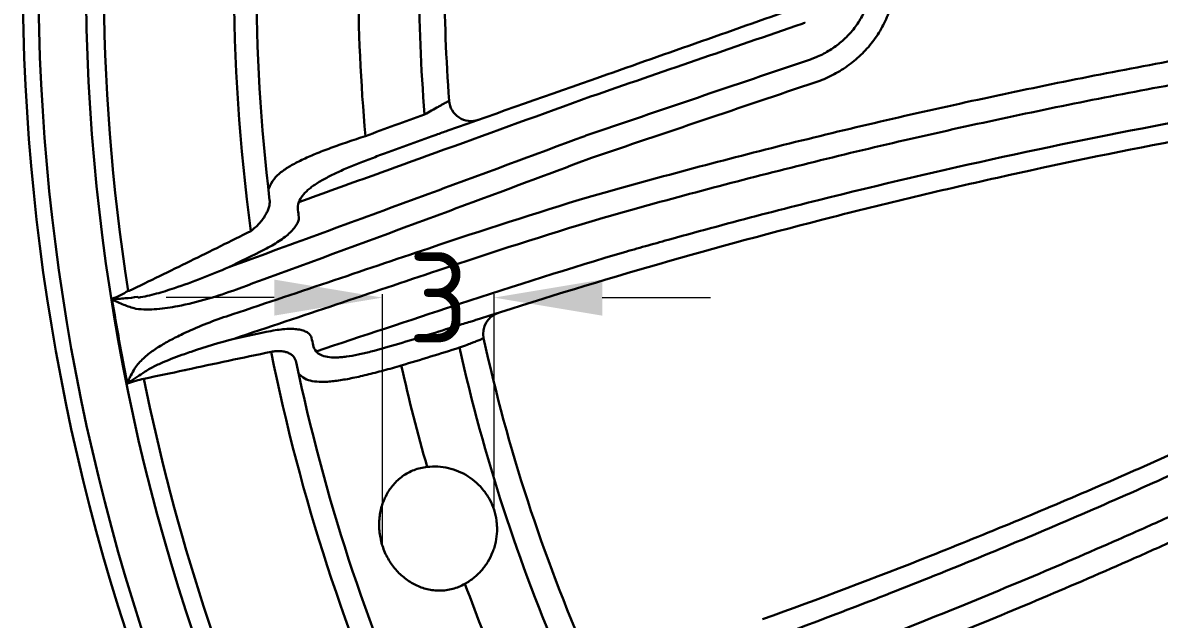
# Model space of a CAD drawing. Header units: inches. Extents: x 975 to 1816, y 133 to 420.
# Drawn here: x 1056.56 to 1088.08, y 258.57 to 275.13 of the extents above; entities that cross this region are included whole.
import ezdxf

# ---------------------------------------------------------------- set-up
doc = ezdxf.new("R2010")
doc.units = ezdxf.units.IN
doc.header["$MEASUREMENT"] = 0
doc.linetypes.add('CENTER', pattern=[2, 1.25, -0.25, 0.25, -0.25])
doc.layers.get('0').update_dxf_attribs({"lineweight": 30})
doc.layers.add('Center', color=1, linetype='CENTER', lineweight=18)
doc.styles.add('TCVN', font='tcvn+7284-2003r.ttf', dxfattribs={"height": 2.5})
doc.dimstyles.new('TCVN', dxfattribs={"dimtxt": 2.5, "dimasz": 3, "dimexe": 0.1, "dimexo": 0.0625, "dimgap": 0.09, "dimtad": 0, "dimtoh": 1, "dimdec": 0, "dimzin": 0, "dimdsep": 46, "dimtxsty": 'TCVN', "dimcen": 0.09, "dimclrd": 2, "dimclre": 2, "dimclrt": 1, "dimadec": 0, "dimazin": 0, "dimtfac": 1, "dimtdec": 0, "dimtofl": 0, "dimtmove": 0, "dimatfit": 3, "dimfxl": 1, "dimtolj": 1, "dimtzin": 0, "dimlwd": 18, "dimlwe": 18, "dimarcsym": 0})

# ---------------------------------------------------------------- blocks, each defined once
blk = doc.blocks.new('*D7')
at = {"layer": 'Center', "color": 2, "linetype": 'Continuous', "lineweight": 18, "transparency": 16777216}
for p, q in [((1171.919, 353.394), (1151.998, 326.267)), ((1174.919, 353.394), (1171.919, 353.394))]:
    blk.add_line(p, q, dxfattribs=at)
at = {"layer": 'Center', "color": 2, "lineweight": 18, "transparency": 16777216}
for p, q in [((1115.396, 276.336), (1115.396, 276.516)), ((1115.306, 276.426), (1115.486, 276.426))]:
    blk.add_line(p, q, dxfattribs=at)
at = {"layer": 'Center', "color": 2, "transparency": 16777216}
blk.add_solid([(1151.595, 326.563), (1152.401, 325.971), (1150.222, 323.849)], dxfattribs=at)
at = {"layer": 'Defpoints', "color": 0, "transparency": 16777216}
for p in [(1150.222, 323.849), (1080.569, 229.002)]:
    blk.add_point(p, dxfattribs=at)
at = {"layer": 'Center', "color": 1, "transparency": 16777216, "insert": (1178.009, 353.394), "char_height": 2.5, "attachment_point": 5, "style": 'TCVN'}
blk.add_mtext('\\A1;∅118', dxfattribs=at)
blk = doc.blocks.new('*D17')
at = {"layer": 'Center', "color": 2, "linetype": 'Continuous', "lineweight": 18, "transparency": 16777216}
for p, q in [((1063.534, 267.5), (1060.534, 267.5)), ((1066.534, 260.672), (1066.534, 267.6)), ((1069.628, 261.673), (1069.628, 267.6)), ((1072.628, 267.5), (1075.628, 267.5))]:
    blk.add_line(p, q, dxfattribs=at)
at = {"layer": 'Center', "color": 2, "transparency": 16777216}
for points in [[(1063.534, 268), (1063.534, 267), (1066.534, 267.5)], [(1072.628, 268), (1072.628, 267), (1069.628, 267.5)]]:
    blk.add_solid(points, dxfattribs=at)
at = {"layer": 'Defpoints', "color": 0, "transparency": 16777216}
for p in [(1069.628, 267.5), (1069.628, 261.611), (1066.534, 260.609)]:
    blk.add_point(p, dxfattribs=at)
at = {"layer": 'Center', "color": 1, "transparency": 16777216, "insert": (1068.081, 267.5), "char_height": 2.5, "attachment_point": 5, "style": 'TCVN'}
blk.add_mtext('\\A1;3', dxfattribs=at)

msp = doc.modelspace()

# ---------------------------------------------------------------- linework, layer by layer
for radius in [58.838, 58.403, 57.085]:
    msp.add_circle((1115.396, 276.426), radius)
for centre, radius, start, end in [((1115.396, 276.426), 56.593, 171.1187, 188.8813), ((1115.396, 276.426), 52.986, 172.3216, 187.6784), ((1115.396, 276.426), 52.362, 173.1691, 186.8309), ((1115.396, 276.426), 49.533, 174.8532, 185.1468), ((1115.396, 276.426), 47.848, 175.3945, 184.6055), ((1115.396, 276.426), 47.141, 175.7878, 184.2122), ((1068.99, 273.008), 0.609, 184.2122, 289.4147), ((1115.396, 276.426), 57.068, 189.0445, 191.4168), ((1069.935, 266.501), 0.609, 107.7119, 192.3155), ((1115.396, 276.426), 47.141, 192.3155, 203.6845), ((1115.396, 276.426), 47.848, 192.4483, 203.5517), ((1115.396, 276.426), 52.986, 191.3537, 204.6463), ((1115.396, 276.426), 52.362, 191.8082, 204.1918), ((1115.396, 276.426), 49.533, 192.6056, 195.9662), ((1115.396, 276.426), 56.593, 191.3911, 204.6089), ((1115.396, 276.426), 49.533, 199.9073, 203.3944)]:
    msp.add_arc(centre, radius, start, end)
for points, knots in [([(1078.551, 279.372), (1078.863, 279.267), (1079.154, 279.12), (1079.489, 278.884), (1079.555, 278.833), (1079.682, 278.728), (1079.744, 278.674), (1079.922, 278.502), (1080.032, 278.38), (1080.229, 278.12), (1080.318, 277.983), (1080.435, 277.765), (1080.471, 277.691), (1080.537, 277.54), (1080.567, 277.464), (1080.646, 277.233), (1080.686, 277.074), (1080.727, 276.831), (1080.737, 276.748), (1080.751, 276.585), (1080.754, 276.503), (1080.754, 276.258), (1080.74, 276.096), (1080.699, 275.853), (1080.682, 275.772), (1080.641, 275.612), (1080.617, 275.534), (1080.537, 275.303), (1080.472, 275.154), (1080.316, 274.866), (1080.226, 274.726), (1080.027, 274.467), (1079.919, 274.346), (1079.743, 274.176), (1079.682, 274.122), (1079.555, 274.018), (1079.489, 273.967), (1079.288, 273.825), (1079.148, 273.742), (1078.858, 273.595), (1078.707, 273.531), (1078.551, 273.479)], [0, 0, 0, 0, 0.125, 0.125, 0.15625, 0.15625, 0.1875, 0.1875, 0.25, 0.25, 0.3125, 0.3125, 0.34375, 0.34375, 0.375, 0.375, 0.4375, 0.4375, 0.46875, 0.46875, 0.5, 0.5, 0.5625, 0.5625, 0.59375, 0.59375, 0.625, 0.625, 0.6875, 0.6875, 0.75, 0.75, 0.8125, 0.8125, 0.84375, 0.84375, 0.875, 0.875, 0.9375, 0.9375, 1, 1, 1, 1]), ([(1078.377, 274.101), (1078.408, 274.111), (1078.439, 274.122), (1078.499, 274.145), (1078.529, 274.157), (1078.618, 274.195), (1078.677, 274.222), (1078.849, 274.309), (1078.959, 274.375), (1079.118, 274.486), (1079.17, 274.526), (1079.27, 274.608), (1079.319, 274.651), (1079.458, 274.784), (1079.544, 274.88), (1079.701, 275.084), (1079.773, 275.194), (1079.896, 275.421), (1079.948, 275.539), (1080.012, 275.721), (1080.031, 275.783), (1080.063, 275.909), (1080.077, 275.973), (1080.11, 276.165), (1080.121, 276.293), (1080.121, 276.487), (1080.118, 276.551), (1080.108, 276.68), (1080.099, 276.745), (1080.067, 276.938), (1080.035, 277.063), (1079.972, 277.245), (1079.948, 277.306), (1079.896, 277.424), (1079.867, 277.483), (1079.775, 277.655), (1079.704, 277.763), (1079.587, 277.916), (1079.546, 277.966), (1079.459, 278.062), (1079.414, 278.109), (1079.273, 278.244), (1079.173, 278.326), (1078.963, 278.474), (1078.853, 278.541), (1078.679, 278.629), (1078.62, 278.656), (1078.53, 278.694), (1078.5, 278.706), (1078.439, 278.729), (1078.408, 278.74), (1078.377, 278.75)], [0, 0, 0, 0, 0.015625, 0.015625, 0.03125, 0.03125, 0.0625, 0.0625, 0.125, 0.125, 0.15625, 0.15625, 0.1875, 0.1875, 0.25, 0.25, 0.3125, 0.3125, 0.375, 0.375, 0.40625, 0.40625, 0.4375, 0.4375, 0.5, 0.5, 0.53125, 0.53125, 0.5625, 0.5625, 0.625, 0.625, 0.65625, 0.65625, 0.6875, 0.6875, 0.75, 0.75, 0.78125, 0.78125, 0.8125, 0.8125, 0.875, 0.875, 0.9375, 0.9375, 0.96875, 0.96875, 0.984375, 0.984375, 1, 1, 1, 1]), ([(1072.341, 270.316), (1073.22, 270.566), (1074.103, 270.809), (1075.876, 271.282), (1076.765, 271.512), (1079.442, 272.182), (1081.239, 272.601), (1083.499, 273.091), (1083.953, 273.187), (1084.859, 273.376), (1085.312, 273.468), (1086.671, 273.74), (1087.577, 273.914), (1090.297, 274.413), (1092.111, 274.716), (1093.926, 274.989)], [0, 0, 0, 0, 0.125, 0.125, 0.25, 0.25, 0.5, 0.5, 0.5625, 0.5625, 0.625, 0.625, 0.75, 0.75, 1, 1, 1, 1]), ([(1078.25, 275.127), (1078.25, 275.127), (1078.25, 275.127), (1078.25, 275.127), (1078.226, 275.118), (1078.202, 275.11), (1078.178, 275.102)], [-0.000000261, -0.000000261, -0.000000261, -0.000000261, 0, 0, 0, 0.0003823398, 0.0003823398, 0.0003823398, 0.0003823398]), ([(1093.962, 274.34), (1092.165, 274.067), (1090.37, 273.766), (1087.678, 273.269), (1086.78, 273.097), (1085.435, 272.827), (1084.986, 272.735), (1084.089, 272.547), (1083.641, 272.452), (1081.402, 271.965), (1079.624, 271.549), (1076.974, 270.884), (1076.094, 270.656), (1074.339, 270.186), (1073.464, 269.944), (1072.594, 269.696)], [0, 0, 0, 0, 0.25, 0.25, 0.375, 0.375, 0.4375, 0.4375, 0.5, 0.5, 0.75, 0.75, 0.875, 0.875, 1, 1, 1, 1]), ([(1072.306, 273.077), (1070.967, 272.591), (1069.621, 272.103), (1067.598, 271.371), (1066.923, 271.127), (1065.571, 270.639), (1064.894, 270.395), (1064.217, 270.151)], [0, 0, 0, 0, 0.5, 0.5, 0.75, 0.75, 1, 1, 1, 1]), ([(1067.894, 272.691), (1067.964, 272.73), (1068.029, 272.766), (1068.118, 272.815), (1068.145, 272.831), (1068.198, 272.86), (1068.222, 272.873), (1068.266, 272.898), (1068.285, 272.909), (1068.32, 272.928), (1068.335, 272.936), (1068.37, 272.956), (1068.382, 272.963), (1068.382, 272.963)], [0, 0, 0, 0, 0.25, 0.25, 0.375, 0.375, 0.5, 0.5, 0.625, 0.625, 0.75, 0.75, 1, 1, 1, 1]), ([(1073.279, 268.772), (1073.383, 268.801), (1073.488, 268.831), (1073.696, 268.89), (1074.009, 268.979), (1074.74, 269.183), (1076.205, 269.584), (1077.468, 269.914), (1080.003, 270.554), (1081.706, 270.956), (1085.133, 271.709), (1086.851, 272.059), (1089.433, 272.542), (1090.293, 272.696), (1091.583, 272.916), (1092.227, 273.023), (1092.979, 273.144), (1093.301, 273.195), (1093.516, 273.229), (1093.623, 273.246), (1093.73, 273.262)], [0, 0, 0, 0, 0.015625, 0.015625, 0.03125, 0.0625, 0.125, 0.25, 0.25, 0.5, 0.5, 0.75, 0.75, 0.875, 0.875, 0.9375, 0.96875, 0.984375, 0.984375, 1, 1, 1, 1]), ([(1093.438, 272.709), (1092.616, 272.578), (1091.794, 272.441), (1090.15, 272.154), (1089.329, 272.004), (1086.866, 271.534), (1085.225, 271.194), (1082.767, 270.645), (1081.95, 270.456), (1080.323, 270.066), (1079.513, 269.864), (1077.093, 269.243), (1075.492, 268.806), (1073.903, 268.346)], [0, 0, 0, 0, 0.125, 0.125, 0.25, 0.25, 0.5, 0.5, 0.625, 0.625, 0.75, 0.75, 1, 1, 1, 1]), ([(1062.271, 268.344), (1063.912, 268.944), (1065.551, 269.545), (1068.818, 270.749), (1070.443, 271.35), (1072.061, 271.953)], [0, 0, 0, 0, 0.5, 0.5, 1, 1, 1, 1]), ([(1063.37, 270.507), (1063.471, 270.744), (1063.571, 270.861), (1063.757, 271.007), (1063.797, 271.037), (1063.884, 271.095), (1063.929, 271.123), (1064.074, 271.209), (1064.181, 271.265), (1064.356, 271.349), (1064.416, 271.377), (1064.543, 271.432), (1064.609, 271.461), (1064.812, 271.544), (1064.954, 271.599), (1065.251, 271.708), (1065.406, 271.763), (1065.647, 271.845), (1065.729, 271.873), (1065.895, 271.927), (1065.978, 271.955), (1066.063, 271.982)], [0, 0, 0, 0, 0.25, 0.25, 0.3125, 0.3125, 0.375, 0.375, 0.5, 0.5, 0.5625, 0.5625, 0.625, 0.625, 0.75, 0.75, 0.875, 0.875, 0.9375, 0.9375, 1, 1, 1, 1]), ([(1072.061, 271.953), (1072.098, 271.967), (1072.136, 271.981), (1072.174, 271.995), (1072.174, 271.995), (1072.174, 271.995), (1072.174, 271.995)], [0, 0, 0, 0, 0.0006098362, 0.0006098362, 0.0006098362, 0.0006100972, 0.0006100972, 0.0006100972, 0.0006100972]), ([(1066.382, 271.421), (1066.247, 271.37), (1066.114, 271.32), (1065.855, 271.219), (1065.73, 271.168), (1065.489, 271.067), (1065.374, 271.017), (1065.208, 270.939), (1065.153, 270.913), (1065.049, 270.861), (1064.999, 270.835), (1064.854, 270.757), (1064.765, 270.704), (1064.644, 270.624), (1064.606, 270.597), (1064.534, 270.543), (1064.5, 270.515), (1064.344, 270.378), (1064.259, 270.267), (1064.217, 270.151)], [0, 0, 0, 0, 0.125, 0.125, 0.25, 0.25, 0.375, 0.375, 0.4375, 0.4375, 0.5, 0.5, 0.625, 0.625, 0.6875, 0.6875, 0.75, 0.75, 1, 1, 1, 1]), ([(1072.209, 271.331), (1070.603, 270.729), (1068.989, 270.128), (1065.744, 268.926), (1064.116, 268.327), (1062.485, 267.728)], [0, 0, 0, 0, 0.5, 0.5, 1, 1, 1, 1]), ([(1062.885, 269.346), (1062.973, 269.414), (1063.049, 269.485), (1063.15, 269.597), (1063.181, 269.634), (1063.237, 269.709), (1063.262, 269.746), (1063.307, 269.821), (1063.327, 269.858), (1063.36, 269.93), (1063.374, 269.966), (1063.395, 270.036), (1063.402, 270.07), (1063.409, 270.136), (1063.409, 270.168), (1063.406, 270.198)], [0, 0, 0, 0, 0.25, 0.25, 0.375, 0.375, 0.5, 0.5, 0.625, 0.625, 0.75, 0.75, 0.875, 0.875, 1, 1, 1, 1]), ([(1064.215, 269.733), (1064.218, 269.704), (1064.215, 269.673), (1064.198, 269.607), (1064.182, 269.572), (1064.141, 269.5), (1064.115, 269.462), (1064.052, 269.386), (1064.014, 269.346), (1063.93, 269.266), (1063.883, 269.226), (1063.78, 269.146), (1063.723, 269.105), (1063.542, 268.984), (1063.408, 268.907), (1063.259, 268.833)], [0, 0, 0, 0, 0.125, 0.125, 0.25, 0.25, 0.375, 0.375, 0.5, 0.5, 0.625, 0.625, 0.75, 0.75, 1, 1, 1, 1]), ([(1059.509, 267.686), (1060.072, 267.961), (1060.636, 268.235), (1061.762, 268.788), (1062.324, 269.066), (1062.885, 269.346)], [0, 0, 0, 0, 0.5, 0.5, 1, 1, 1, 1]), ([(1060.763, 267.763), (1061.018, 267.848), (1061.271, 267.941), (1061.773, 268.136), (1062.023, 268.238), (1062.271, 268.344)], [0, 0, 0, 0, 0.5, 0.5, 1, 1, 1, 1]), ([(1059.04, 267.465), (1059.117, 267.498), (1059.193, 267.534), (1059.34, 267.608), (1059.412, 267.647), (1059.481, 267.688)], [0, 0, 0, 0, 0.5, 0.5, 1, 1, 1, 1]), ([(1059.509, 267.686), (1059.502, 267.686), (1059.496, 267.687), (1059.489, 267.688), (1059.486, 267.688), (1059.484, 267.688), (1059.481, 267.688)], [0, 0, 0, 0, 0.0001038946, 0.0001038946, 0.0001038946, 0.0001448338, 0.0001448338, 0.0001448338, 0.0001448338]), ([(1059.757, 267.498), (1059.843, 267.51), (1059.928, 267.527), (1060.098, 267.565), (1060.182, 267.587), (1060.433, 267.656), (1060.598, 267.708), (1060.763, 267.763)], [0, 0, 0, 0, 0.25, 0.25, 0.5, 0.5, 1, 1, 1, 1]), ([(1062.485, 267.728), (1062.22, 267.631), (1061.952, 267.542), (1061.411, 267.386), (1061.137, 267.317), (1060.859, 267.264)], [0, 0, 0, 0, 0.5, 0.5, 1, 1, 1, 1]), ([(1059.037, 267.454), (1059.037, 267.456), (1059.037, 267.458), (1059.037, 267.46), (1059.038, 267.462), (1059.039, 267.463), (1059.04, 267.465)], [0, 0, 0, 0, 0.00002529611, 0.00002529611, 0.00002529611, 0.00005828994, 0.00005828994, 0.00005828994, 0.00005828994]), ([(1059.694, 267.191), (1059.579, 267.221), (1059.467, 267.258), (1059.302, 267.324), (1059.248, 267.347), (1059.167, 267.384), (1059.14, 267.397), (1059.101, 267.417), (1059.088, 267.424), (1059.068, 267.434), (1059.062, 267.438), (1059.049, 267.445), (1059.042, 267.449), (1059.037, 267.454)], [0, 0, 0, 0, 0.5, 0.5, 0.75, 0.75, 0.875, 0.875, 0.9375, 0.9375, 0.96875, 0.96875, 1, 1, 1, 1]), ([(1059.04, 267.465), (1059.04, 267.464), (1059.042, 267.462), (1059.045, 267.461), (1059.047, 267.461), (1059.053, 267.461), (1059.057, 267.46), (1059.068, 267.46), (1059.075, 267.46), (1059.098, 267.461), (1059.113, 267.462), (1059.158, 267.464), (1059.187, 267.465), (1059.277, 267.471), (1059.336, 267.475), (1059.513, 267.491), (1059.63, 267.504), (1059.746, 267.52)], [0, 0, 0, 0, 0.007813, 0.007813, 0.015625, 0.015625, 0.03125, 0.03125, 0.0625, 0.0625, 0.125, 0.125, 0.25, 0.25, 0.5, 0.5, 1, 1, 1, 1]), ([(1059.746, 267.52), (1059.748, 267.518), (1059.75, 267.516), (1059.752, 267.514), (1059.754, 267.512), (1059.756, 267.509), (1059.756, 267.507), (1059.757, 267.504), (1059.757, 267.502), (1059.757, 267.499), (1059.757, 267.499), (1059.757, 267.498), (1059.757, 267.498)], [0, 0, 0, 0, 0.000045235, 0.000045235, 0.000045235, 0.0000912073, 0.0000912073, 0.0000912073, 0.0001333012, 0.0001333012, 0.0001333012, 0.0001415109, 0.0001415109, 0.0001415109, 0.0001415109]), ([(1068.548, 267.285), (1068.587, 267.298), (1068.627, 267.311), (1068.666, 267.324), (1068.666, 267.324), (1068.666, 267.324), (1068.666, 267.324)], [0, 0, 0, 0, 0.0006264461, 0.0006264461, 0.0006264461, 0.0006267071, 0.0006267071, 0.0006267071, 0.0006267071]), ([(1060.859, 267.264), (1060.667, 267.227), (1060.474, 267.198), (1060.183, 267.174), (1060.085, 267.169), (1059.89, 267.171), (1059.791, 267.176), (1059.694, 267.191)], [0, 0, 0, 0, 0.5, 0.5, 0.75, 0.75, 1, 1, 1, 1]), ([(1060.995, 266.493), (1061.191, 266.587), (1061.39, 266.674), (1061.794, 266.835), (1061.999, 266.91), (1062.205, 266.979)], [0, 0, 0, 0, 0.5, 0.5, 1, 1, 1, 1]), ([(1059.669, 265.539), (1059.701, 265.591), (1059.738, 265.639), (1059.817, 265.729), (1059.859, 265.771), (1059.991, 265.893), (1060.087, 265.967), (1060.285, 266.105), (1060.387, 266.169), (1060.596, 266.29), (1060.702, 266.347), (1060.81, 266.401)], [0, 0, 0, 0, 0.125, 0.125, 0.25, 0.25, 0.5, 0.5, 0.75, 0.75, 1, 1, 1, 1]), ([(1063.441, 266.573), (1063.519, 266.588), (1063.594, 266.601), (1063.74, 266.62), (1063.811, 266.627), (1063.944, 266.633), (1064.007, 266.633), (1064.124, 266.627), (1064.18, 266.62), (1064.279, 266.602), (1064.323, 266.59), (1064.382, 266.568), (1064.4, 266.56), (1064.434, 266.543), (1064.45, 266.534), (1064.522, 266.484), (1064.556, 266.436), (1064.568, 266.38)], [0, 0, 0, 0, 0.125, 0.125, 0.25, 0.25, 0.375, 0.375, 0.5, 0.5, 0.625, 0.625, 0.6875, 0.6875, 0.75, 0.75, 1, 1, 1, 1]), ([(1069.34, 266.371), (1069.34, 266.371), (1069.333, 266.368), (1069.306, 266.357), (1069.286, 266.349), (1069.234, 266.329), (1069.202, 266.316), (1069.126, 266.286), (1069.084, 266.269), (1069.036, 266.25)], [0, 0, 0, 0, 0.25, 0.25, 0.5, 0.5, 0.75, 0.75, 1, 1, 1, 1]), ([(1077.078, 258.574), (1078.634, 259.135), (1080.187, 259.722), (1082.511, 260.643), (1083.285, 260.957), (1084.83, 261.597), (1085.602, 261.924), (1087.915, 262.925), (1089.441, 263.614), (1092.466, 265.037), (1093.964, 265.771), (1095.447, 266.526)], [0, 0, 0, 0, 0.25, 0.25, 0.375, 0.375, 0.5, 0.5, 0.75, 0.75, 1, 1, 1, 1]), ([(1064.694, 266.008), (1064.728, 265.968), (1064.771, 265.935), (1064.876, 265.883), (1064.94, 265.864), (1065.082, 265.841), (1065.161, 265.836), (1065.292, 265.839), (1065.338, 265.842), (1065.434, 265.85), (1065.483, 265.856), (1065.637, 265.877), (1065.744, 265.896), (1065.914, 265.931), (1065.972, 265.944), (1066.091, 265.971), (1066.152, 265.986), (1066.459, 266.064), (1066.716, 266.138), (1066.984, 266.219)], [0, 0, 0, 0, 0.125, 0.125, 0.25, 0.25, 0.375, 0.375, 0.4375, 0.4375, 0.5, 0.5, 0.625, 0.625, 0.6875, 0.6875, 0.75, 0.75, 1, 1, 1, 1]), ([(1096.009, 266.25), (1095.235, 265.853), (1094.457, 265.461), (1092.895, 264.688), (1092.11, 264.308), (1089.742, 263.183), (1088.149, 262.457), (1085.736, 261.402), (1084.929, 261.057), (1083.315, 260.381), (1082.506, 260.05), (1080.077, 259.078), (1078.453, 258.457), (1076.824, 257.862)], [0, 0, 0, 0, 0.125, 0.125, 0.25, 0.25, 0.5, 0.5, 0.625, 0.625, 0.75, 0.75, 1, 1, 1, 1]), ([(1061.046, 265.935), (1060.845, 265.865), (1060.646, 265.791), (1060.353, 265.664), (1060.256, 265.62), (1060.115, 265.546), (1060.068, 265.521), (1059.978, 265.465), (1059.933, 265.436), (1059.891, 265.402)], [0, 0, 0, 0, 0.5, 0.5, 0.75, 0.75, 0.875, 0.875, 1, 1, 1, 1]), ([(1064.142, 265.71), (1064.131, 265.764), (1064.108, 265.813), (1064.056, 265.877), (1064.035, 265.897), (1063.987, 265.933), (1063.961, 265.949), (1063.901, 265.977), (1063.868, 265.989), (1063.796, 266.006), (1063.758, 266.012), (1063.676, 266.018), (1063.632, 266.018), (1063.542, 266.011), (1063.495, 266.005), (1063.447, 265.995)], [0, 0, 0, 0, 0.25, 0.25, 0.375, 0.375, 0.5, 0.5, 0.625, 0.625, 0.75, 0.75, 0.875, 0.875, 1, 1, 1, 1]), ([(1059.457, 265.129), (1059.459, 265.139), (1059.463, 265.147), (1059.471, 265.165), (1059.475, 265.174), (1059.487, 265.2), (1059.495, 265.218), (1059.52, 265.27), (1059.537, 265.304), (1059.591, 265.406), (1059.629, 265.473), (1059.669, 265.539)], [0, 0, 0, 0, 0.0625, 0.0625, 0.125, 0.125, 0.25, 0.25, 0.5, 0.5, 1, 1, 1, 1]), ([(1059.891, 265.402), (1059.819, 265.358), (1059.746, 265.313), (1059.639, 265.243), (1059.603, 265.219), (1059.549, 265.183), (1059.531, 265.171), (1059.505, 265.152), (1059.496, 265.146), (1059.483, 265.136), (1059.479, 265.133), (1059.473, 265.128), (1059.471, 265.126), (1059.468, 265.124), (1059.467, 265.123), (1059.465, 265.121), (1059.464, 265.119), (1059.464, 265.118)], [0, 0, 0, 0, 0.5, 0.5, 0.75, 0.75, 0.875, 0.875, 0.9375, 0.9375, 0.96875, 0.96875, 0.984375, 0.984375, 0.992188, 0.992188, 1, 1, 1, 1]), ([(1061.086, 265.493), (1061.072, 265.49), (1061.058, 265.487), (1061.044, 265.484), (1060.668, 265.405), (1060.293, 265.327), (1059.917, 265.248)], [0, 0, 0, 0, 0.000225144, 0.000225144, 0.000225144, 0.006223522, 0.006223522, 0.006223522, 0.006223522]), ([(1067.057, 265.616), (1066.889, 265.567), (1066.725, 265.521), (1066.406, 265.435), (1066.25, 265.395), (1066.022, 265.34), (1065.947, 265.322), (1065.802, 265.29), (1065.732, 265.275), (1065.525, 265.233), (1065.395, 265.211), (1065.211, 265.186), (1065.151, 265.179), (1065.037, 265.169), (1064.982, 265.165), (1064.827, 265.16), (1064.733, 265.164), (1064.566, 265.186), (1064.492, 265.205), (1064.368, 265.259), (1064.317, 265.293), (1064.21, 265.389)], [0, 0, 0, 0, 0.125, 0.125, 0.25, 0.25, 0.3125, 0.3125, 0.375, 0.375, 0.5, 0.5, 0.5625, 0.5625, 0.625, 0.625, 0.75, 0.75, 0.875, 0.875, 1, 1, 1, 1]), ([(1076.813, 256.711), (1077.662, 257.022), (1078.512, 257.341), (1080.208, 257.992), (1081.054, 258.325), (1083.589, 259.345), (1085.273, 260.053), (1087.369, 260.975), (1087.789, 261.162), (1088.624, 261.537), (1089.041, 261.727), (1090.289, 262.299), (1091.116, 262.687), (1093.586, 263.868), (1095.216, 264.679), (1096.829, 265.515)], [0, 0, 0, 0, 0.125, 0.125, 0.25, 0.25, 0.5, 0.5, 0.5625, 0.5625, 0.625, 0.625, 0.75, 0.75, 1, 1, 1, 1]), ([(1059.457, 265.129), (1059.457, 265.127), (1059.458, 265.125), (1059.459, 265.123), (1059.46, 265.121), (1059.462, 265.12), (1059.464, 265.118)], [0, 0, 0, 0, 0.00003456002, 0.00003456002, 0.00003456002, 0.00006825341, 0.00006825341, 0.00006825341, 0.00006825341]), ([(1097.183, 264.968), (1095.554, 264.123), (1093.908, 263.302), (1091.414, 262.107), (1090.579, 261.715), (1089.319, 261.136), (1088.898, 260.944), (1088.054, 260.564), (1087.631, 260.376), (1085.514, 259.443), (1083.814, 258.726), (1081.255, 257.694), (1080.4, 257.358), (1078.688, 256.698), (1077.83, 256.376), (1076.973, 256.061)], [0, 0, 0, 0, 0.25, 0.25, 0.375, 0.375, 0.4375, 0.4375, 0.5, 0.5, 0.75, 0.75, 0.875, 0.875, 1, 1, 1, 1]), ([(1068.823, 259.56), (1068.713, 259.495), (1068.599, 259.448), (1068.423, 259.401), (1068.363, 259.389), (1068.243, 259.373), (1068.184, 259.37), (1068.066, 259.369), (1068.007, 259.372), (1067.891, 259.386), (1067.833, 259.396), (1067.664, 259.437), (1067.556, 259.476), (1067.4, 259.552), (1067.349, 259.58), (1067.251, 259.642), (1067.203, 259.675), (1067.065, 259.782), (1066.98, 259.863), (1066.861, 260.001), (1066.823, 260.05), (1066.752, 260.151), (1066.719, 260.203), (1066.657, 260.313), (1066.628, 260.37), (1066.577, 260.487), (1066.555, 260.547), (1066.515, 260.668), (1066.499, 260.729), (1066.471, 260.855), (1066.461, 260.917), (1066.446, 261.042), (1066.442, 261.104), (1066.44, 261.229), (1066.443, 261.29), (1066.458, 261.471), (1066.479, 261.587), (1066.528, 261.757), (1066.548, 261.812), (1066.591, 261.92), (1066.616, 261.972), (1066.67, 262.074), (1066.7, 262.123), (1066.765, 262.219), (1066.8, 262.265), (1066.913, 262.397), (1066.998, 262.475), (1067.142, 262.579), (1067.193, 262.611), (1067.3, 262.668), (1067.355, 262.694), (1067.468, 262.737), (1067.527, 262.755), (1067.648, 262.784), (1067.71, 262.795), (1067.774, 262.801)], [0, 0, 0, 0, 0.0625, 0.0625, 0.09375, 0.09375, 0.125, 0.125, 0.15625, 0.15625, 0.1875, 0.1875, 0.25, 0.25, 0.28125, 0.28125, 0.3125, 0.3125, 0.375, 0.375, 0.40625, 0.40625, 0.4375, 0.4375, 0.46875, 0.46875, 0.5, 0.5, 0.53125, 0.53125, 0.5625, 0.5625, 0.59375, 0.59375, 0.625, 0.625, 0.6875, 0.6875, 0.71875, 0.71875, 0.75, 0.75, 0.78125, 0.78125, 0.8125, 0.8125, 0.875, 0.875, 0.90625, 0.90625, 0.9375, 0.9375, 0.96875, 0.96875, 1, 1, 1, 1]), ([(1067.774, 262.801), (1067.971, 262.823), (1068.167, 262.813), (1068.556, 262.724), (1068.738, 262.648), (1069.077, 262.433), (1069.224, 262.299), (1069.41, 262.06), (1069.464, 261.976), (1069.557, 261.8), (1069.597, 261.707), (1069.659, 261.515), (1069.681, 261.418), (1069.702, 261.27), (1069.707, 261.22), (1069.713, 261.12), (1069.713, 261.069), (1069.708, 260.919), (1069.696, 260.82), (1069.666, 260.674), (1069.654, 260.626), (1069.625, 260.53), (1069.608, 260.482), (1069.553, 260.343), (1069.509, 260.255), (1069.431, 260.128), (1069.404, 260.087), (1069.345, 260.007), (1069.314, 259.968), (1069.216, 259.856), (1069.145, 259.788), (1068.992, 259.664), (1068.91, 259.608), (1068.823, 259.56)], [0, 0, 0, 0, 0.125, 0.125, 0.25, 0.25, 0.375, 0.375, 0.4375, 0.4375, 0.5, 0.5, 0.5625, 0.5625, 0.59375, 0.59375, 0.625, 0.625, 0.6875, 0.6875, 0.71875, 0.71875, 0.75, 0.75, 0.8125, 0.8125, 0.84375, 0.84375, 0.875, 0.875, 0.9375, 0.9375, 1, 1, 1, 1])]:
    msp.add_open_spline(points, degree=3, knots=knots)
for points in [[(1072.583, 273.628), (1074.442, 274.284), (1076.314, 274.943), (1078.191, 275.605)], [(1078.178, 275.102), (1076.211, 274.426), (1074.251, 273.75), (1072.306, 273.077)], [(1078.25, 275.128), (1078.25, 275.128), (1078.25, 275.127), (1078.25, 275.127)], [(1072.174, 271.995), (1074.228, 272.696), (1076.299, 273.4), (1078.377, 274.101)], [(1068.35, 272.137), (1069.766, 272.636), (1071.178, 273.133), (1072.583, 273.628)], [(1078.551, 273.479), (1076.459, 272.776), (1074.375, 272.071), (1072.307, 271.367)], [(1067.702, 272.584), (1067.768, 272.621), (1067.832, 272.657), (1067.894, 272.691)], [(1066.063, 271.982), (1066.608, 272.186), (1067.154, 272.387), (1067.702, 272.584)], [(1068.019, 272.019), (1067.472, 271.823), (1066.926, 271.624), (1066.382, 271.421)], [(1068.35, 272.137), (1068.243, 272.099), (1068.133, 272.059), (1068.019, 272.019)], [(1072.307, 271.367), (1072.274, 271.355), (1072.242, 271.343), (1072.209, 271.331)], [(1064.217, 270.151), (1064.191, 270.074), (1064.182, 270.002), (1064.19, 269.935)], [(1067.818, 268.867), (1069.302, 269.369), (1070.787, 269.845), (1072.272, 270.296)], [(1072.272, 270.296), (1072.295, 270.303), (1072.318, 270.309), (1072.341, 270.316)], [(1064.19, 269.935), (1064.198, 269.868), (1064.206, 269.801), (1064.215, 269.733)], [(1072.535, 269.679), (1071.047, 269.229), (1069.557, 268.754), (1068.071, 268.254)], [(1072.594, 269.696), (1072.574, 269.691), (1072.554, 269.685), (1072.535, 269.679)], [(1062.205, 266.979), (1064.08, 267.607), (1065.953, 268.237), (1067.818, 268.867)], [(1063.259, 268.833), (1062.93, 268.669), (1062.6, 268.506), (1062.271, 268.344)], [(1068.666, 267.324), (1070.203, 267.832), (1071.742, 268.315), (1073.279, 268.772)], [(1068.071, 268.254), (1066.193, 267.622), (1064.307, 266.99), (1062.419, 266.36)], [(1073.903, 268.346), (1072.344, 267.894), (1070.782, 267.415), (1069.224, 266.912)], [(1064.694, 266.008), (1065.981, 266.434), (1067.266, 266.859), (1068.548, 267.285)], [(1066.984, 266.219), (1067.522, 266.381), (1068.06, 266.547), (1068.598, 266.715)], [(1068.598, 266.715), (1068.725, 266.755), (1068.847, 266.793), (1068.964, 266.83)], [(1068.964, 266.83), (1069.008, 266.843), (1069.05, 266.857), (1069.091, 266.869)], [(1069.091, 266.869), (1069.137, 266.884), (1069.181, 266.898), (1069.224, 266.912)], [(1060.81, 266.401), (1060.871, 266.433), (1060.933, 266.463), (1060.995, 266.493)], [(1062.419, 266.36), (1062.018, 266.252), (1061.622, 266.133), (1061.23, 265.999)], [(1062.419, 266.36), (1062.759, 266.432), (1063.1, 266.503), (1063.441, 266.573)], [(1064.568, 266.38), (1064.582, 266.313), (1064.597, 266.245), (1064.611, 266.177)], [(1064.611, 266.177), (1064.624, 266.116), (1064.652, 266.06), (1064.694, 266.008)], [(1068.672, 266.112), (1068.135, 265.943), (1067.596, 265.778), (1067.057, 265.616)], [(1068.886, 266.192), (1068.818, 266.166), (1068.747, 266.14), (1068.672, 266.112)], [(1068.959, 266.22), (1068.935, 266.211), (1068.911, 266.202), (1068.886, 266.192)], [(1069.036, 266.25), (1069.012, 266.24), (1068.986, 266.23), (1068.959, 266.22)], [(1061.23, 265.999), (1061.168, 265.978), (1061.107, 265.956), (1061.046, 265.935)], [(1061.046, 265.935), (1061.046, 265.935), (1061.046, 265.935), (1061.046, 265.935)], [(1063.447, 265.995), (1062.659, 265.833), (1061.872, 265.666), (1061.086, 265.493)], [(1059.917, 265.248), (1059.767, 265.216), (1059.614, 265.172), (1059.464, 265.118)]]:
    msp.add_open_spline(points, degree=3)

# ---------------------------------------------------------------- dimensions: what is measured, and where the dimension line sits
at = {"layer": 'Center'}
dim = msp.add_diameter_dim_2p(p1=(1080.569, 229.002), p2=(1150.222, 323.849), dimstyle='TCVN', dxfattribs=at)
dim.commit()
dim.dimension.update_dxf_attribs({"geometry": '*D7', "text_midpoint": (1178.009, 353.394), "dimtype": 163})
dim = msp.add_linear_dim(base=(1069.628, 267.5), p1=(1066.534, 260.609), p2=(1069.628, 261.611), dimstyle='TCVN', dxfattribs=at)
dim.commit()
dim.dimension.update_dxf_attribs({"geometry": '*D17', "text_midpoint": (1068.081, 267.5)})

doc.saveas('drawing.dxf')
